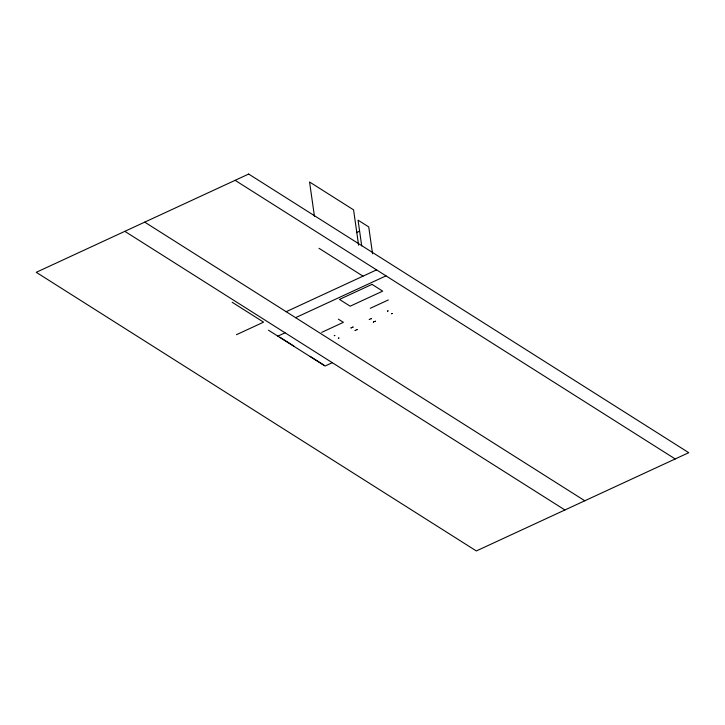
<?xml version="1.0" encoding="UTF-8"?>
<svg xmlns="http://www.w3.org/2000/svg" width="725" height="725" viewBox="0 0 725 725"><rect width="100%" height="100%" fill="white"/><g stroke="black" fill="none" stroke-linecap="round" stroke-linejoin="round"><path stroke-width="1.09" d="M356.446 232.616L359.518 231.193M236.459 334.696L263.574 322.154L232.145 302.252M286.176 311.696L376.565 269.89M295.601 317.668L385.999 275.862M277.811 336.155L285.043 332.811M370.276 308.306L388.346 299.942M321.692 332.367L343.387 322.335L338.358 319.154M332.304 362.69L325.072 366.034L268.486 330.21M235.108 180.326L675.192 458.961M319 248.294L363.007 276.162M144.719 222.14L584.803 500.776M124.836 231.338L564.911 509.974M279.986 337.297L293.815 346.052M310.164 356.401L323.993 365.155M372.559 253.795L368.735 226.925L358.05 220.164L361.712 245.911M358.603 245.213L353.573 209.851L309.566 181.993L314.442 216.249M248.666 174.054L36.25 272.31L476.334 550.946L688.75 452.69L248.666 174.054M372.007 284.372L339.463 299.425L350.157 306.195L382.691 291.142L372.007 284.372M334.778 335.439L334.325 335.648L334.778 335.439M351.498 327.7L351.045 327.917L351.498 327.7M353.021 327.038L352.567 327.247L353.021 327.038M369.741 319.299L369.297 319.507L369.741 319.299M371.309 318.638L370.856 318.846L371.309 318.638M388.029 310.907L387.576 311.116L388.029 310.907M338.865 338.022L338.412 338.24L338.865 338.022M355.585 330.292L355.132 330.5L355.585 330.292M357.108 329.621L356.655 329.83L357.108 329.621M373.828 321.891L373.384 322.099L373.828 321.891M375.396 321.229L374.943 321.438L375.396 321.229M392.116 313.49L391.663 313.698L392.116 313.49"/></g></svg>
